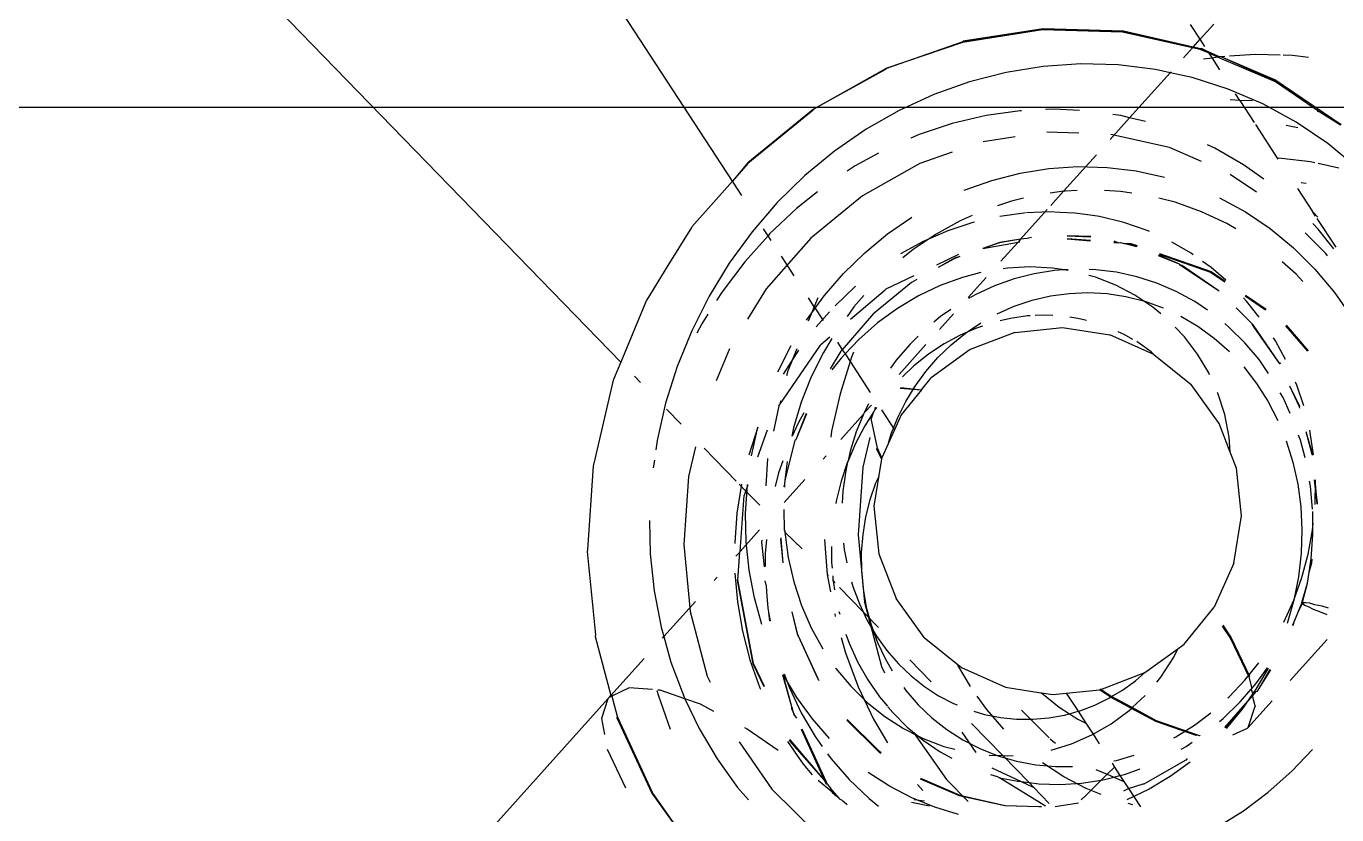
# Model space of a CAD drawing. Header units: millimetres. Extents: x -12551121 to 353735, y 112272 to 285506.
# Drawn here: x 97590.1 to 97657.5, y 178463.7 to 178504.2 of the extents above; entities that cross this region are included whole.
import ezdxf

# ---------------------------------------------------------------- set-up
doc = ezdxf.new("R2010")
doc.units = ezdxf.units.MM
doc.header["$MEASUREMENT"] = 0
doc.layers.add('+AT9-HATCH', color=8, linetype='Continuous')
doc.layers.add('+AT9_Hardscape', color=1, linetype='Continuous')

# ---------------------------------------------------------------- blocks, each defined once
blk = doc.blocks.new('hammock')
at = {"layer": '+AT9_Hardscape', "color": 1}
for p, q in [((931.764, 1497.723), (966.204, 1462.238)), ((971.94, 1471.553), (960.654, 1488.869)), ((987.886, 1479.333), (983.78, 1478.689)), ((987.906, 1479.365), (983.795, 1478.719)), ((987.927, 1479.389), (983.813, 1478.743)), ((992, 1479.211), (987.886, 1479.333)), ((992.025, 1479.242), (987.906, 1479.365)), ((992.05, 1479.267), (987.927, 1479.389)), ((995.601, 1478.414), (992, 1479.211)), ((995.601, 1478.414), (992.025, 1479.242)), ((995.628, 1478.444), (992.05, 1479.267)), ((995.989, 1478.846), (995.495, 1479.605)), ((996.688, 1479.625), (995.989, 1478.846)), ((983.795, 1478.719), (979.818, 1477.326)), ((983.78, 1478.689), (979.833, 1477.349)), ((983.813, 1478.743), (983.78, 1478.689)), ((995.132, 1477.892), (995.601, 1478.414)), ((995.628, 1478.444), (995.601, 1478.414)), ((995.996, 1478.326), (995.601, 1478.414)), ((995.628, 1478.444), (995.989, 1478.846)), ((996.027, 1478.356), (995.628, 1478.444)), ((996.234, 1478.47), (995.989, 1478.846)), ((996.027, 1478.356), (995.996, 1478.326)), ((996.057, 1478.38), (996.027, 1478.356)), ((996.411, 1478.199), (996.027, 1478.356)), ((996.411, 1478.199), (996.057, 1478.38)), ((996.457, 1478.127), (995.996, 1478.326)), ((996.622, 1477.874), (996.169, 1477.817)), ((996.457, 1478.127), (996.411, 1478.199)), ((996.993, 1477.94), (996.411, 1478.199)), ((996.622, 1477.874), (996.457, 1478.127)), ((996.891, 1477.933), (996.457, 1478.127)), ((996.891, 1477.933), (996.622, 1477.874)), ((997.011, 1477.278), (996.622, 1477.874)), ((996.993, 1477.94), (996.891, 1477.933)), ((999.753, 1476.706), (996.891, 1477.933)), ((997.065, 1477.945), (996.993, 1477.94)), ((997.263, 1477.958), (997.065, 1477.945)), ((999.789, 1476.734), (997.065, 1477.945)), ((999.824, 1476.755), (997.065, 1477.945)), ((998.818, 1478.062), (997.499, 1477.974)), ((1000.107, 1478.027), (998.818, 1478.062)), ((1000.747, 1478.01), (1000.264, 1478.023)), ((1001.557, 1477.911), (1000.747, 1478.01)), ((979.818, 1477.326), (976.094, 1475.227)), ((979.806, 1477.297), (976.107, 1475.249)), ((979.833, 1477.349), (979.806, 1477.297)), ((986.012, 1477.141), (984.131, 1476.659)), ((987.924, 1477.448), (986.012, 1477.141)), ((989.851, 1477.577), (987.924, 1477.448)), ((991.78, 1477.525), (989.851, 1477.577)), ((993.695, 1477.292), (991.78, 1477.525)), ((992.366, 1474.809), (994.446, 1477.128)), ((994.446, 1477.128), (993.695, 1477.292)), ((994.494, 1477.18), (994.446, 1477.128)), ((995.582, 1476.879), (994.446, 1477.128)), ((984.131, 1476.659), (982.295, 1476.007)), ((997.425, 1476.287), (995.582, 1476.879)), ((999.859, 1476.654), (999.753, 1476.706)), ((999.859, 1476.654), (999.789, 1476.734)), ((1003.239, 1474.442), (999.824, 1476.755)), ((1002.148, 1475.096), (999.859, 1476.654)), ((982.295, 1476.007), (980.517, 1475.19)), ((999.21, 1475.52), (997.425, 1476.287)), ((998.037, 1475.704), (997.53, 1475.728)), ((998.037, 1475.704), (997.816, 1476.043)), ((998.675, 1475.673), (998.037, 1475.704)), ((998.037, 1475.704), (998.773, 1474.574)), ((976.086, 1475.199), (972.732, 1472.459)), ((976.094, 1475.227), (972.738, 1472.485)), ((976.086, 1475.199), (972.738, 1472.485)), ((976.107, 1475.249), (976.086, 1475.199)), ((980.517, 1475.19), (978.811, 1474.217)), ((986.733, 1475.168), (984.985, 1474.924)), ((986.798, 1475.171), (986.733, 1475.168)), ((988.481, 1475.248), (988.047, 1475.228)), ((989.787, 1475.184), (988.481, 1475.248)), ((991.92, 1474.918), (991.503, 1474.978)), ((1000.923, 1474.583), (999.21, 1475.52)), ((1002.148, 1475.096), (1002.019, 1475.127)), ((1003.199, 1474.424), (1002.148, 1475.096)), ((983.249, 1474.517), (981.54, 1473.947)), ((984.985, 1474.924), (983.249, 1474.517)), ((991.362, 1473.691), (992.366, 1474.809)), ((992.366, 1474.809), (991.92, 1474.918)), ((993.18, 1474.611), (992.366, 1474.809)), ((1000.01, 1472.677), (998.845, 1474.465)), ((1001.009, 1474.285), (1000.411, 1474.417)), ((1001.009, 1474.285), (1000.411, 1474.417)), ((1001.009, 1474.285), (1000.411, 1474.417)), ((1002.55, 1473.482), (1000.923, 1474.583)), ((978.811, 1474.217), (977.19, 1473.096)), ((981.54, 1473.947), (981.111, 1473.76)), ((986.473, 1473.835), (984.828, 1473.577)), ((986.473, 1473.835), (984.828, 1473.577)), ((986.473, 1473.835), (984.828, 1473.577)), ((989.756, 1474.02), (988.111, 1474.069)), ((989.756, 1474.02), (988.111, 1474.069)), ((989.756, 1474.02), (988.111, 1474.069)), ((994.42, 1473.273), (991.39, 1473.944)), ((994.42, 1473.273), (991.39, 1473.944)), ((994.42, 1473.273), (991.39, 1473.944)), ((977.19, 1473.096), (975.666, 1471.836)), ((979.452, 1472.991), (978.254, 1472.337)), ((983.237, 1473.039), (981.579, 1472.458)), ((983.237, 1473.039), (981.579, 1472.458)), ((983.237, 1473.039), (981.579, 1472.458)), ((996.06, 1472.566), (994.42, 1473.273)), ((996.06, 1472.566), (994.42, 1473.273)), ((996.06, 1472.566), (994.42, 1473.273)), ((996.744, 1473.246), (996.372, 1473.417)), ((998.214, 1472.397), (996.744, 1473.246)), ((1004.079, 1472.225), (1002.55, 1473.482)), ((972.738, 1472.485), (971.94, 1471.553)), ((972.732, 1472.459), (971.94, 1471.553)), ((978.254, 1472.337), (977.849, 1472.068)), ((981.579, 1472.458), (978.63, 1470.795)), ((981.579, 1472.458), (978.63, 1470.795)), ((981.579, 1472.458), (978.63, 1470.795)), ((988.215, 1472.196), (989.709, 1472.296)), ((990.66, 1472.909), (988.972, 1471.028)), ((989.709, 1472.296), (991.206, 1472.256)), ((999.268, 1471.647), (998.214, 1472.397)), ((999.965, 1472.746), (1000.173, 1472.74)), ((1000.173, 1472.74), (1001.66, 1472.559)), ((1001.66, 1472.559), (1001.892, 1472.509)), ((1002.058, 1472.472), (1003.127, 1472.238)), ((975.666, 1471.836), (974.249, 1470.448)), ((985.279, 1471.585), (986.734, 1471.958)), ((986.734, 1471.958), (988.215, 1472.196)), ((991.206, 1472.256), (992.693, 1472.075)), ((992.693, 1472.075), (994.16, 1471.753)), ((998.891, 1470.979), (997.538, 1471.896)), ((998.891, 1470.979), (997.538, 1471.896)), ((998.891, 1470.979), (997.538, 1471.896)), ((971.94, 1471.553), (969.863, 1469.206)), ((972.422, 1470.813), (971.94, 1471.553)), ((976.316, 1470.998), (975.234, 1470.136)), ((983.859, 1471.081), (985.279, 1471.585)), ((988.972, 1471.028), (988.285, 1470.933)), ((988.32, 1470.301), (988.972, 1471.028)), ((989.069, 1471.041), (988.972, 1471.028)), ((989.676, 1471.067), (989.069, 1471.041)), ((991.903, 1471.025), (991.077, 1471.069)), ((992.475, 1470.938), (991.903, 1471.025)), ((1000.989, 1471.175), (1001.761, 1469.99)), ((1001.442, 1471.423), (1001.183, 1471.462)), ((974.249, 1470.448), (972.95, 1468.943)), ((978.63, 1470.795), (975.972, 1468.623)), ((978.63, 1470.795), (975.972, 1468.623)), ((978.63, 1470.795), (975.972, 1468.623)), ((986.289, 1470.525), (985.573, 1470.285)), ((986.914, 1470.672), (986.289, 1470.525)), ((994.699, 1470.463), (993.86, 1470.674)), ((996.055, 1469.979), (994.699, 1470.463)), ((996.984, 1470.695), (998.319, 1469.965)), ((975.234, 1470.136), (973.854, 1468.831)), ((979.921, 1468.835), (981.171, 1469.7)), ((984.273, 1469.779), (983.65, 1469.504)), ((986.926, 1469.911), (985.696, 1469.739)), ((988.13, 1470.089), (986.76, 1468.563)), ((987.019, 1469.915), (986.926, 1469.911)), ((988.24, 1469.971), (987.061, 1469.917)), ((988.774, 1469.943), (988.24, 1469.971)), ((989.541, 1469.908), (988.774, 1469.943)), ((990.338, 1469.795), (989.541, 1469.908)), ((990.82, 1469.723), (990.338, 1469.795)), ((992.066, 1469.42), (990.82, 1469.723)), ((997.366, 1469.363), (996.055, 1469.979)), ((998.319, 1469.965), (999.588, 1469.106)), ((1001.761, 1469.99), (1002.046, 1469.696)), ((1001.92, 1469.746), (1001.761, 1469.99)), ((1001.994, 1469.632), (1002.959, 1468.152)), ((969.847, 1469.161), (968.628, 1467.202)), ((969.863, 1469.206), (969.847, 1469.161)), ((972.95, 1468.943), (971.778, 1467.335)), ((973.773, 1468.74), (973.54, 1469.098)), ((983.013, 1468.991), (981.752, 1468.441)), ((983.65, 1469.504), (982.41, 1468.819)), ((984.303, 1469.42), (983.013, 1468.991)), ((984.381, 1469.439), (984.303, 1469.42)), ((993.271, 1469.003), (992.066, 1469.42)), ((993.382, 1468.952), (993.271, 1469.003)), ((997.825, 1469.09), (997.366, 1469.363)), ((999.588, 1469.106), (1000.782, 1468.125)), ((1002.059, 1469.078), (1001.781, 1469.367)), ((1002.872, 1468.06), (1002.059, 1469.078)), ((973.773, 1468.74), (972.576, 1467.401)), ((975.972, 1468.623), (973.685, 1466.01)), ((975.972, 1468.623), (973.685, 1466.01)), ((975.972, 1468.623), (973.685, 1466.01)), ((973.854, 1468.831), (973.773, 1468.74)), ((973.93, 1468.5), (973.773, 1468.74)), ((978.748, 1467.865), (979.921, 1468.835)), ((981.752, 1468.441), (980.583, 1467.803)), ((982.41, 1468.819), (981.235, 1468.025)), ((984.813, 1468.078), (986.63, 1468.418)), ((985.685, 1468.394), (984.813, 1468.078)), ((985.666, 1468.374), (984.813, 1468.078)), ((986.76, 1468.563), (985.666, 1468.374)), ((986.76, 1468.563), (985.685, 1468.394)), ((985.741, 1467.427), (986.63, 1468.418)), ((986.76, 1468.563), (986.63, 1468.418)), ((986.63, 1468.418), (986.723, 1468.435)), ((987.093, 1468.598), (986.76, 1468.563)), ((987.32, 1468.651), (987.093, 1468.598)), ((990.367, 1468.703), (989.149, 1468.739)), ((990.365, 1468.676), (989.149, 1468.712)), ((989.153, 1468.602), (990.357, 1468.509)), ((989.154, 1468.574), (990.356, 1468.482)), ((991.552, 1468.389), (991.773, 1468.372)), ((991.556, 1468.417), (991.773, 1468.372)), ((991.773, 1468.372), (991.562, 1468.462)), ((991.773, 1468.372), (991.887, 1468.391)), ((991.887, 1468.391), (992.082, 1468.349)), ((992.082, 1468.349), (992.425, 1468.35)), ((992.082, 1468.349), (992.402, 1468.324)), ((992.742, 1468.204), (992.082, 1468.349)), ((992.736, 1468.176), (992.082, 1468.349)), ((992.402, 1468.324), (992.742, 1468.204)), ((992.425, 1468.35), (992.749, 1468.236)), ((995.521, 1467.841), (994.537, 1468.41)), ((1002.448, 1467.836), (1001.392, 1468.883)), ((1002.448, 1467.836), (1001.392, 1468.883)), ((1002.448, 1467.836), (1001.392, 1468.883)), ((975.118, 1466.676), (974.46, 1467.686)), ((977.658, 1466.798), (978.748, 1467.865)), ((981.235, 1468.025), (980.713, 1467.601)), ((982.449, 1467.253), (983.588, 1467.799)), ((983.364, 1467.581), (982.524, 1467.108)), ((983.639, 1467.677), (983.347, 1467.561)), ((983.639, 1467.677), (983.364, 1467.581)), ((994.928, 1467.284), (993.855, 1467.707)), ((994.928, 1467.284), (993.864, 1467.736)), ((993.884, 1467.802), (996.53, 1466.87)), ((993.893, 1467.833), (996.553, 1466.896)), ((995.631, 1467.763), (995.521, 1467.841)), ((1000.782, 1468.125), (1001.89, 1467.027)), ((1002.537, 1467.708), (1002.448, 1467.836)), ((1002.537, 1467.708), (1002.448, 1467.836)), ((1002.537, 1467.708), (1002.448, 1467.836)), ((968.628, 1467.202), (967.545, 1465.446)), ((971.778, 1467.335), (970.742, 1465.635)), ((972.576, 1467.401), (971.411, 1465.858)), ((983.347, 1467.561), (982.524, 1467.108)), ((986.09, 1467.077), (985.857, 1467.041)), ((987.251, 1467.137), (986.09, 1467.077)), ((988.399, 1467.077), (987.251, 1467.137)), ((988.506, 1466.949), (987.456, 1466.781)), ((988.997, 1466.982), (988.399, 1467.077)), ((988.997, 1466.982), (988.506, 1466.949)), ((989.208, 1466.996), (988.997, 1466.982)), ((989.21, 1466.949), (988.997, 1466.982)), ((990.632, 1466.992), (990.283, 1467.001)), ((991.692, 1466.863), (990.632, 1466.992)), ((994.928, 1467.284), (994.954, 1467.266)), ((994.973, 1467.21), (994.954, 1467.266)), ((994.999, 1467.214), (994.954, 1467.266)), ((994.973, 1467.21), (995.033, 1467.232)), ((996.923, 1465.933), (994.973, 1467.21)), ((996.923, 1465.933), (994.999, 1467.214)), ((996.923, 1465.933), (995.033, 1467.232)), ((996.549, 1467.109), (996.12, 1467.415)), ((997.311, 1466.451), (996.549, 1467.109)), ((996.553, 1466.896), (997.279, 1466.398)), ((1000.929, 1466.758), (1000.201, 1467.403)), ((1001.89, 1467.027), (1002.902, 1465.821)), ((976.66, 1465.642), (977.658, 1466.798)), ((981.153, 1466.332), (979.235, 1464.758)), ((979.814, 1465.991), (981.291, 1466.699)), ((981.192, 1466.357), (981.153, 1466.332)), ((981.426, 1466.488), (981.192, 1466.357)), ((983.766, 1466.599), (982.625, 1466.182)), ((984.712, 1466.843), (983.766, 1466.599)), ((984.988, 1466.588), (984.062, 1465.557)), ((986.426, 1466.517), (985.423, 1466.16)), ((987.456, 1466.781), (986.426, 1466.517)), ((990.609, 1466.606), (990.268, 1466.698)), ((991.651, 1466.2), (990.609, 1466.606)), ((992.739, 1466.633), (991.692, 1466.863)), ((993.764, 1466.304), (992.739, 1466.633)), ((994.76, 1465.876), (993.764, 1466.304)), ((996.53, 1466.87), (997.261, 1466.369)), ((1001.278, 1466.384), (1000.929, 1466.758)), ((970.742, 1465.635), (969.848, 1463.858)), ((971.411, 1465.858), (971.124, 1465.406)), ((973.685, 1466.01), (972.719, 1464.45)), ((973.685, 1466.01), (972.719, 1464.45)), ((973.685, 1466.01), (972.719, 1464.45)), ((975.76, 1464.407), (976.66, 1465.642)), ((976.151, 1465.092), (975.853, 1465.548)), ((976.342, 1465.552), (976.151, 1465.092)), ((978.24, 1466.105), (977.221, 1465.142)), ((978.007, 1464.443), (979.79, 1465.965)), ((978.706, 1465.675), (978.186, 1465.076)), ((978.277, 1466.134), (978.24, 1466.105)), ((979.79, 1465.965), (979.814, 1465.991)), ((981.512, 1465.65), (980.437, 1465.006)), ((982.625, 1466.182), (981.512, 1465.65)), ((984.454, 1465.716), (984.088, 1465.507)), ((985.423, 1466.16), (984.454, 1465.716)), ((987.347, 1465.424), (988.289, 1465.645)), ((988.289, 1465.645), (989.25, 1465.778)), ((989.25, 1465.778), (990.224, 1465.818)), ((990.224, 1465.818), (991.203, 1465.766)), ((991.203, 1465.766), (992.178, 1465.619)), ((992.639, 1465.685), (991.651, 1466.2)), ((992.178, 1465.619), (993.141, 1465.377)), ((993.562, 1465.067), (992.639, 1465.685)), ((995.718, 1465.352), (994.76, 1465.876)), ((996.969, 1465.886), (996.923, 1465.933)), ((998.378, 1465.376), (998.216, 1465.544)), ((998.299, 1465.658), (999.357, 1464.934)), ((998.319, 1465.686), (999.38, 1464.96)), ((1002.902, 1465.821), (1003.811, 1464.515)), ((967.524, 1465.427), (966.204, 1462.238)), ((967.545, 1465.446), (967.524, 1465.427)), ((976.151, 1465.092), (975.842, 1464.347)), ((976.151, 1465.092), (976.612, 1464.384)), ((978.186, 1465.076), (977.835, 1464.595)), ((980.437, 1465.006), (979.41, 1464.255)), ((983.169, 1464.939), (982.649, 1464.58)), ((985.554, 1464.731), (986.433, 1465.118)), ((986.433, 1465.118), (987.347, 1465.424)), ((993.141, 1465.377), (994.084, 1465.04)), ((993.961, 1464.731), (993.562, 1465.067)), ((996.376, 1464.907), (995.718, 1465.352)), ((998.65, 1464.221), (997.839, 1465.025)), ((999.032, 1464.557), (998.378, 1465.376)), ((970.368, 1464.213), (970.115, 1463.73)), ((970.678, 1464.702), (970.368, 1464.213)), ((976.931, 1464.821), (976.243, 1464.052)), ((979.195, 1464.733), (977.592, 1462.88)), ((979.41, 1464.255), (978.441, 1463.401)), ((979.235, 1464.758), (979.195, 1464.733)), ((982.649, 1464.58), (982.301, 1464.292)), ((983.308, 1464.716), (982.589, 1463.915)), ((983.924, 1463.733), (984.716, 1464.267)), ((986.241, 1464.49), (985.701, 1464.363)), ((987.121, 1464.613), (986.241, 1464.49)), ((987.255, 1464.619), (987.121, 1464.613)), ((987.997, 1464.653), (987.512, 1464.631)), ((988.41, 1464.633), (987.997, 1464.653)), ((989.71, 1464.488), (989.293, 1464.549)), ((990.153, 1464.381), (989.71, 1464.488)), ((995, 1464.609), (995.88, 1464.087)), ((997.488, 1464.029), (997.256, 1464.22)), ((998.719, 1464.153), (998.65, 1464.221)), ((998.688, 1464.154), (998.65, 1464.221)), ((969.848, 1463.858), (969.102, 1462.017)), ((976.49, 1463.143), (976.947, 1463.534)), ((981.492, 1463.572), (981.063, 1463.151)), ((983.648, 1463.625), (982.822, 1463.174)), ((983.186, 1463.133), (983.924, 1463.733)), ((984.497, 1463.995), (983.648, 1463.625)), ((986.465, 1463.771), (984.162, 1462.889)), ((984.802, 1464.097), (984.497, 1463.995)), ((986.465, 1463.771), (988.918, 1464.028)), ((988.918, 1464.028), (991.354, 1463.641)), ((993.607, 1462.636), (991.354, 1463.641)), ((992.088, 1463.665), (991.781, 1463.806)), ((992.537, 1463.406), (992.088, 1463.665)), ((995.18, 1463.544), (994.714, 1464.034)), ((995.857, 1462.651), (995.18, 1463.544)), ((995.88, 1464.087), (996.716, 1463.476)), ((998.287, 1463.238), (997.488, 1464.029)), ((1000.058, 1462.202), (998.688, 1464.154)), ((1000.058, 1462.202), (998.719, 1464.153)), ((1000.383, 1464.114), (1001.512, 1462.797)), ((1000.408, 1464.138), (1001.539, 1462.818)), ((971.797, 1462.927), (971.115, 1461.282)), ((971.797, 1462.927), (971.115, 1461.282)), ((971.797, 1462.927), (971.115, 1461.282)), ((974.281, 1461.742), (974.965, 1463.103)), ((974.378, 1460.059), (976.467, 1463.117)), ((975.334, 1462.854), (974.549, 1461.614)), ((975.254, 1462.93), (974.804, 1461.831)), ((976.467, 1463.117), (976.49, 1463.143)), ((977.059, 1463.451), (976.622, 1462.731)), ((977.343, 1463.263), (977.592, 1462.88)), ((977.592, 1462.88), (977.552, 1462.833)), ((977.592, 1462.88), (977.736, 1462.659)), ((978.441, 1463.401), (977.736, 1462.659)), ((981.063, 1463.151), (980.365, 1462.343)), ((981.892, 1463.139), (980.519, 1461.609)), ((982.822, 1463.174), (982.027, 1462.646)), ((984.162, 1462.889), (982.166, 1461.44)), ((982.506, 1462.475), (983.186, 1463.133)), ((992.806, 1463.25), (992.731, 1463.294)), ((993.478, 1462.772), (992.806, 1463.25)), ((996.716, 1463.476), (997.501, 1462.78)), ((999.017, 1462.368), (998.287, 1463.238)), ((999.861, 1463.336), (999.754, 1463.498)), ((1000.378, 1462.377), (999.861, 1463.336)), ((966.204, 1462.238), (965.837, 1461.346)), ((976.622, 1462.731), (975.997, 1461.476)), ((977.51, 1462.806), (976.973, 1461.9)), ((977.539, 1462.452), (977.059, 1461.849)), ((977.994, 1462.264), (977.476, 1460.613)), ((977.552, 1462.833), (977.51, 1462.806)), ((977.736, 1462.659), (977.539, 1462.452)), ((977.736, 1462.659), (977.994, 1462.264)), ((978.069, 1462.502), (977.994, 1462.264)), ((977.994, 1462.264), (979.027, 1460.679)), ((978.169, 1462.748), (978.069, 1462.502)), ((980.365, 1462.343), (980.07, 1461.938)), ((982.027, 1462.646), (981.27, 1462.043)), ((981.888, 1461.764), (982.506, 1462.475)), ((993.607, 1462.636), (993.478, 1462.772)), ((993.607, 1462.636), (995.523, 1461.083)), ((996.434, 1461.681), (995.857, 1462.651)), ((999.51, 1461.661), (999.017, 1462.368)), ((1000.058, 1462.202), (1000.066, 1462.235)), ((1000.088, 1462.137), (1000.058, 1462.202)), ((1000.113, 1462.158), (1000.058, 1462.202)), ((1000.066, 1462.235), (1000.113, 1462.158)), ((966.911, 1461.51), (967.225, 1461.186)), ((969.102, 1462.017), (968.509, 1460.128)), ((974.787, 1461.789), (974.726, 1461.53)), ((974.804, 1461.831), (974.787, 1461.789)), ((981.27, 1462.043), (980.683, 1461.488)), ((981.336, 1461.009), (981.888, 1461.764)), ((996.475, 1461.589), (996.434, 1461.681)), ((998.228, 1462.002), (998.889, 1461.149)), ((965.82, 1461.304), (964.814, 1457.027)), ((965.837, 1461.346), (965.82, 1461.304)), ((975.997, 1461.476), (975.484, 1460.18)), ((980.575, 1460.901), (981.662, 1460.818)), ((980.599, 1460.941), (981.662, 1460.818)), ((980.854, 1460.215), (981.336, 1461.009)), ((981.662, 1460.818), (982.166, 1461.44)), ((996.972, 1459.087), (995.523, 1461.083)), ((998.889, 1461.149), (999.479, 1460.226)), ((1001.103, 1459.937), (1000.61, 1461.005)), ((1001.113, 1459.966), (1000.61, 1461.005)), ((1000.96, 1461.061), (1000.899, 1461.203)), ((1001.314, 1459.988), (1000.96, 1461.061)), ((974.418, 1460.228), (974.378, 1460.059)), ((974.43, 1460.257), (974.418, 1460.228)), ((975.484, 1460.18), (975.083, 1458.856)), ((977.476, 1460.613), (977.04, 1458.69)), ((980.445, 1459.392), (980.854, 1460.215)), ((981.662, 1460.818), (980.613, 1459.524)), ((996.903, 1460.642), (996.883, 1460.685)), ((997.255, 1459.541), (996.903, 1460.642)), ((999.479, 1460.226), (999.992, 1459.239)), ((1000.251, 1460.413), (1000.11, 1460.66)), ((1000.626, 1459.598), (1000.251, 1460.413)), ((968.509, 1460.128), (968.072, 1458.205)), ((968.548, 1459.823), (969.307, 1459.041)), ((974.331, 1459.991), (974.053, 1458.682)), ((974.331, 1459.991), (974.378, 1460.059)), ((975.729, 1459.596), (975.202, 1458.249)), ((975.756, 1459.586), (975.202, 1458.249)), ((975.611, 1459.639), (975.317, 1459.102)), ((977.513, 1458.259), (978.681, 1459.56)), ((978.681, 1459.56), (978.313, 1458.652)), ((978.709, 1459.629), (978.681, 1459.56)), ((978.943, 1460.096), (978.709, 1459.629)), ((978.709, 1459.629), (979.097, 1460.024)), ((979.21, 1459.701), (978.744, 1458.966)), ((979.106, 1459.384), (979.21, 1459.701)), ((979.288, 1459.825), (979.21, 1459.701)), ((979.288, 1459.825), (979.299, 1459.929)), ((979.349, 1459.906), (979.288, 1459.825)), ((979.611, 1459.783), (980.274, 1458.765)), ((980.613, 1459.524), (980.274, 1458.765)), ((997.481, 1458.388), (997.255, 1459.541)), ((1001.103, 1459.937), (1001.113, 1459.966)), ((1001.119, 1459.877), (1001.103, 1459.937)), ((973.257, 1458.89), (972.779, 1457.454)), ((972.923, 1457.422), (973.257, 1458.89)), ((975.083, 1458.856), (974.994, 1458.437)), ((975.317, 1459.102), (975.02, 1458.43)), ((978.744, 1458.966), (978.267, 1458.057)), ((979.071, 1459.345), (979.106, 1459.384)), ((979.4, 1457.806), (979.071, 1459.345)), ((980.11, 1458.546), (980.445, 1459.392)), ((997.54, 1457.603), (996.972, 1459.087)), ((968.072, 1458.205), (968.003, 1457.721)), ((973.255, 1457.368), (973.746, 1458.762)), ((975.156, 1458.214), (974.63, 1456.165)), ((975.202, 1458.249), (975.156, 1458.214)), ((977.04, 1458.69), (976.996, 1458.386)), ((978.313, 1458.652), (977.999, 1457.653)), ((979.013, 1458.371), (978.652, 1456.844)), ((979.013, 1458.371), (978.652, 1456.844)), ((980.274, 1458.765), (979.631, 1457.322)), ((979.968, 1458.078), (980.11, 1458.546)), ((997.54, 1457.603), (997.481, 1458.388)), ((1000.421, 1458.194), (1000.763, 1457.101)), ((1001.146, 1458.22), (1001.053, 1458.481)), ((1001.385, 1457.319), (1001.146, 1458.22)), ((1001.755, 1457.495), (1001.444, 1458.659)), ((1001.765, 1457.521), (1001.444, 1458.659)), ((1001.65, 1458.625), (1001.623, 1458.741)), ((1001.823, 1457.472), (1001.65, 1458.625)), ((970.045, 1457.887), (969.684, 1456.359)), ((970.045, 1457.887), (969.684, 1456.359)), ((970.045, 1457.887), (969.684, 1456.359)), ((970.498, 1457.813), (972.138, 1456.124)), ((978.267, 1458.057), (977.888, 1457.165)), ((977.999, 1457.653), (977.888, 1457.165)), ((979.364, 1457.766), (979.4, 1457.806)), ((979.607, 1457.26), (979.364, 1457.766)), ((979.631, 1457.322), (979.4, 1457.806)), ((997.854, 1456.784), (997.54, 1457.603)), ((1001.759, 1457.449), (1001.755, 1457.495)), ((1001.784, 1457.458), (1001.755, 1457.495)), ((1001.759, 1457.449), (1001.765, 1457.521)), ((964.789, 1456.903), (964.489, 1452.577)), ((964.795, 1456.933), (964.789, 1456.903)), ((964.799, 1456.984), (964.795, 1456.933)), ((964.814, 1457.027), (964.799, 1456.984)), ((967.929, 1457.203), (967.873, 1456.811)), ((973.753, 1457.288), (973.654, 1455.88)), ((974.527, 1457.163), (974.312, 1456.539)), ((974.75, 1457.127), (974.63, 1456.165)), ((976.612, 1457.255), (976.763, 1457.423)), ((977.862, 1457.104), (977.533, 1456.114)), ((977.862, 1457.104), (977.769, 1456.64)), ((977.888, 1457.165), (977.862, 1457.104)), ((978.652, 1456.844), (978.406, 1453.35)), ((978.652, 1456.844), (978.406, 1453.35)), ((979.607, 1457.26), (979.221, 1454.835)), ((979.631, 1457.322), (979.607, 1457.26)), ((998.111, 1454.331), (997.854, 1456.784)), ((1000.763, 1457.101), (1001.013, 1455.967)), ((969.684, 1456.359), (969.438, 1452.865)), ((969.684, 1456.359), (969.438, 1452.865)), ((969.684, 1456.359), (969.438, 1452.865)), ((974.312, 1456.539), (974.138, 1455.848)), ((974.606, 1455.02), (975.663, 1456.197)), ((974.63, 1456.165), (974.628, 1455.979)), ((977.533, 1456.114), (977.284, 1455.094)), ((977.769, 1456.64), (977.623, 1455.62)), ((979.464, 1456.362), (979.307, 1456.008)), ((1001.667, 1455.852), (1001.62, 1456.119)), ((1002.005, 1454.972), (1001.878, 1456.183)), ((1002.027, 1454.997), (1001.878, 1456.183)), ((1001.899, 1454.912), (1001.921, 1456.109)), ((1002.005, 1454.972), (1001.908, 1456.191)), ((1001.921, 1456.109), (1001.915, 1456.192)), ((972.415, 1455.961), (972.177, 1454.473)), ((972.288, 1455.969), (972.636, 1455.611)), ((972.564, 1455.405), (972.636, 1455.611)), ((972.622, 1454.46), (972.712, 1455.941)), ((972.636, 1455.611), (972.752, 1455.939)), ((972.636, 1455.611), (973.348, 1454.877)), ((974.628, 1455.979), (974.59, 1455.818)), ((974.628, 1455.979), (974.627, 1455.816)), ((977.623, 1455.62), (977.585, 1454.988)), ((979.307, 1456.008), (979.015, 1455.159)), ((1001.013, 1455.967), (1001.169, 1454.8)), ((1001.774, 1454.68), (1001.667, 1455.852)), ((972.339, 1452.494), (972.54, 1455.379)), ((972.54, 1455.379), (972.564, 1455.405)), ((977.284, 1455.094), (977.264, 1454.97)), ((979.015, 1455.159), (978.792, 1454.277)), ((979.221, 1454.835), (979.478, 1452.382)), ((1001.169, 1454.8), (1001.227, 1453.61)), ((1001.994, 1454.949), (1002.027, 1454.997)), ((1001.994, 1454.949), (1002.005, 1454.972)), ((1002.023, 1454.931), (1002.005, 1454.972)), ((1002.023, 1454.931), (1002.027, 1454.997)), ((967.682, 1454.097), (967.719, 1452.385)), ((972.177, 1454.473), (972.059, 1452.951)), ((972.654, 1452.989), (972.622, 1454.46)), ((974.585, 1454.665), (974.596, 1453.592)), ((978.792, 1454.277), (978.643, 1453.369)), ((997.724, 1451.895), (998.111, 1454.331)), ((1001.79, 1453.379), (1001.78, 1454.563)), ((973.343, 1453.612), (972.339, 1452.494)), ((974.596, 1453.592), (974.638, 1453.549)), ((974.638, 1453.549), (974.64, 1453.495)), ((974.64, 1453.495), (974.816, 1452.196)), ((974.64, 1453.495), (975.531, 1452.628)), ((1001.227, 1453.61), (1001.186, 1452.405)), ((1001.545, 1452.36), (1001.772, 1453.594)), ((1001.772, 1453.594), (1001.809, 1453.961)), ((969.438, 1452.865), (969.763, 1449.408)), ((969.438, 1452.865), (969.763, 1449.408)), ((969.438, 1452.865), (969.763, 1449.408)), ((972.059, 1452.951), (972.059, 1452.905)), ((972.806, 1451.54), (972.654, 1452.989)), ((973.456, 1453.061), (973.446, 1452.98)), ((973.446, 1452.98), (973.583, 1451.708)), ((973.458, 1453.087), (973.456, 1453.061)), ((973.688, 1453.115), (973.631, 1452.402)), ((974.425, 1453.155), (974.409, 1453.131)), ((974.409, 1453.131), (974.541, 1451.916)), ((974.429, 1453.206), (974.425, 1453.155)), ((974.425, 1453.155), (974.541, 1451.916)), ((976.681, 1453.108), (976.686, 1452.87)), ((976.686, 1452.87), (976.808, 1451.313)), ((977.036, 1452.762), (977.04, 1451.934)), ((977.654, 1452.92), (977.688, 1452.6)), ((978.406, 1453.35), (978.73, 1449.893)), ((978.406, 1453.35), (978.73, 1449.893)), ((978.643, 1453.369), (978.569, 1452.444)), ((1001.698, 1452.126), (1001.79, 1453.379)), ((964.489, 1452.577), (964.479, 1452.495)), ((964.479, 1452.495), (964.898, 1448.216)), ((967.719, 1452.385), (967.919, 1450.478)), ((972.127, 1452.257), (972.316, 1452.468)), ((972.227, 1451.042), (972.316, 1452.468)), ((972.316, 1452.468), (972.339, 1452.494)), ((973.631, 1452.402), (973.635, 1451.72)), ((974.816, 1452.196), (975.103, 1450.937)), ((977.688, 1452.6), (977.819, 1451.914)), ((978.569, 1452.444), (978.574, 1451.509)), ((979.478, 1452.382), (980.36, 1450.079)), ((1001.186, 1452.405), (1001.044, 1451.195)), ((1001.22, 1451.156), (1001.545, 1452.36)), ((1001.59, 1451.436), (1001.698, 1452.126)), ((1001.726, 1451.912), (1001.749, 1452.105)), ((973.076, 1450.123), (972.806, 1451.54)), ((977.04, 1451.934), (977.065, 1451.642)), ((978.574, 1451.509), (978.659, 1450.571)), ((978.577, 1451.528), (978.73, 1449.893)), ((997.724, 1451.895), (996.719, 1449.642)), ((1001.503, 1450.876), (1001.59, 1451.436)), ((1001.59, 1451.436), (1001.726, 1451.912)), ((970.999, 1451), (971.162, 1451.183)), ((972.07, 1451.38), (972.199, 1449.902)), ((972.204, 1451.016), (972.227, 1451.042)), ((973.009, 1446.714), (972.204, 1451.016)), ((973.032, 1446.74), (972.227, 1451.042)), ((973.677, 1450.762), (973.632, 1450.997)), ((973.677, 1450.762), (973.69, 1450.43)), ((975.103, 1450.937), (975.496, 1449.726)), ((976.808, 1451.313), (976.871, 1451.247)), ((976.808, 1451.313), (976.886, 1450.963)), ((976.886, 1450.963), (976.988, 1450.428)), ((977.099, 1451.254), (977.102, 1451.01)), ((977.102, 1451.01), (977.132, 1450.874)), ((977.102, 1451.01), (977.217, 1450.891)), ((977.132, 1450.874), (977.192, 1450.525)), ((978.067, 1450.936), (978.134, 1450.697)), ((1001.044, 1451.195), (1000.801, 1449.99)), ((1000.801, 1449.99), (1001.22, 1451.156)), ((1001.227, 1449.877), (1001.503, 1450.876)), ((1001.249, 1449.895), (1001.503, 1450.876)), ((967.919, 1450.478), (968.275, 1448.612)), ((973.461, 1448.75), (973.076, 1450.123)), ((973.69, 1450.43), (973.767, 1449.58)), ((977.453, 1450.647), (978.66, 1449.404)), ((978.134, 1450.697), (978.471, 1449.8)), ((978.659, 1450.571), (978.826, 1449.639)), ((981.809, 1448.083), (980.36, 1450.079)), ((970.037, 1449.929), (968.413, 1448.119)), ((969.763, 1449.408), (970.648, 1446.092)), ((969.763, 1449.408), (970.648, 1446.092)), ((969.763, 1449.408), (970.648, 1446.092)), ((972.199, 1449.902), (972.458, 1448.398)), ((973.767, 1449.58), (973.802, 1449.386)), ((973.802, 1449.386), (973.884, 1448.926)), ((973.802, 1449.386), (973.845, 1448.91)), ((974.99, 1449.387), (975.294, 1448.238)), ((974.99, 1449.387), (975.267, 1448.252)), ((975.496, 1449.726), (975.991, 1448.574)), ((977.419, 1449.418), (977.458, 1449.268)), ((978.471, 1449.8), (978.66, 1449.404)), ((978.66, 1449.404), (978.878, 1448.948)), ((978.66, 1449.404), (979.451, 1448.589)), ((978.73, 1449.893), (979.615, 1446.577)), ((978.73, 1449.893), (979.615, 1446.577)), ((978.73, 1449.893), (979.615, 1446.577)), ((978.826, 1449.639), (979.074, 1448.721)), ((995.166, 1447.726), (996.719, 1449.642)), ((1000.293, 1448.871), (1000.801, 1449.99)), ((1000.801, 1449.99), (1000.459, 1448.799)), ((1001.006, 1449.339), (1001.215, 1449.847)), ((1001.006, 1449.339), (1001.251, 1449.825)), ((1001.215, 1449.847), (1001.249, 1449.895)), ((1001.215, 1449.847), (1001.227, 1449.877)), ((1001.215, 1449.847), (1001.251, 1449.825)), ((1001.251, 1449.825), (1001.227, 1449.877)), ((1001.28, 1449.882), (1001.251, 1449.825)), ((1001.399, 1449.854), (1001.251, 1449.825)), ((1001.251, 1449.825), (1001.351, 1449.737)), ((1001.399, 1449.854), (1001.28, 1449.882)), ((1001.351, 1449.737), (1001.541, 1449.666)), ((1001.625, 1449.834), (1001.399, 1449.854)), ((1001.541, 1449.666), (1001.798, 1449.532)), ((1001.891, 1449.758), (1001.625, 1449.834)), ((1001.798, 1449.532), (1002.131, 1449.416)), ((1002.264, 1449.684), (1001.891, 1449.758)), ((1002.131, 1449.416), (1002.504, 1449.253)), ((1002.598, 1449.58), (1002.264, 1449.684)), ((977.205, 1449.291), (977.232, 1449.15)), ((978.878, 1448.948), (979.352, 1448.147)), ((979.074, 1448.721), (979.403, 1447.824)), ((997.152, 1448.704), (997.588, 1448.065)), ((1000.731, 1448.708), (1000.817, 1448.878)), ((1000.781, 1448.692), (1000.817, 1448.878)), ((1000.817, 1448.878), (1001.006, 1449.339)), ((964.898, 1448.216), (964.888, 1448.131)), ((964.888, 1448.131), (965.699, 1445.094)), ((968.275, 1448.612), (968.413, 1448.119)), ((968.34, 1448.038), (968.413, 1448.119)), ((968.413, 1448.119), (968.782, 1446.801)), ((972.458, 1448.398), (972.842, 1446.925)), ((975.267, 1448.252), (975.316, 1448.164)), ((975.294, 1448.238), (975.316, 1448.164)), ((975.316, 1448.164), (975.302, 1448.133)), ((975.316, 1448.164), (976.314, 1445.984)), ((975.316, 1448.164), (976.339, 1445.973)), ((975.991, 1448.574), (976.583, 1447.491)), ((977.527, 1448.08), (977.75, 1447.285)), ((977.778, 1448.241), (977.937, 1447.792)), ((979.352, 1448.147), (979.889, 1447.403)), ((981.809, 1448.083), (983.725, 1446.53)), ((997.126, 1448.65), (997.553, 1448.026)), ((997.553, 1448.026), (997.588, 1448.065)), ((997.553, 1448.026), (998.499, 1446.048)), ((997.588, 1448.065), (998.534, 1446.087)), ((977.937, 1447.792), (978.378, 1446.824)), ((979.403, 1447.824), (979.811, 1446.958)), ((979.889, 1447.403), (980.481, 1446.72)), ((993.147, 1446.269), (994.85, 1447.497)), ((994.642, 1447.065), (994.85, 1447.497)), ((994.85, 1447.497), (995.166, 1447.726)), ((1002.513, 1447.965), (1000.621, 1445.857)), ((965.699, 1445.094), (967.406, 1446.996)), ((968.782, 1446.801), (969.437, 1445.058)), ((972.842, 1446.925), (973.349, 1445.493)), ((973.571, 1445.541), (973.009, 1446.714)), ((973.598, 1445.558), (973.032, 1446.74)), ((977.75, 1447.285), (978.404, 1445.543)), ((978.378, 1446.824), (978.901, 1445.9)), ((979.811, 1446.958), (980.16, 1446.364)), ((980.481, 1446.72), (981.126, 1446.104)), ((981.056, 1446.935), (982.169, 1445.789)), ((993.971, 1446.036), (994.642, 1447.065)), ((998.285, 1445.874), (999, 1446.77)), ((970.648, 1446.092), (970.796, 1445.771)), ((970.648, 1446.092), (970.796, 1445.771)), ((970.648, 1446.092), (970.796, 1445.771)), ((974.514, 1446.147), (974.981, 1444.518)), ((974.542, 1446.164), (974.981, 1444.518)), ((975.258, 1444.99), (974.557, 1446.174)), ((974.609, 1446.207), (974.874, 1445.485)), ((977.241, 1446.519), (977.265, 1446.485)), ((977.265, 1446.485), (978.029, 1445.565)), ((979.615, 1446.577), (979.763, 1446.256)), ((979.615, 1446.577), (979.763, 1446.256)), ((979.615, 1446.577), (979.763, 1446.256)), ((981.126, 1446.104), (981.815, 1445.557)), ((984.182, 1445.548), (983.524, 1446.659)), ((983.725, 1446.53), (985.978, 1445.525)), ((990.885, 1445.402), (993.147, 1446.269)), ((992.66, 1445.848), (993.147, 1446.269)), ((993.757, 1445.782), (993.971, 1446.036)), ((998.499, 1446.048), (998.534, 1446.087)), ((998.499, 1446.048), (998.652, 1445.454)), ((999.48, 1446.5), (998.849, 1445.41)), ((998.854, 1445.687), (999.46, 1446.511)), ((998.933, 1445.308), (999.588, 1446.439)), ((998.933, 1445.308), (999.621, 1446.42)), ((966.629, 1445.481), (965.742, 1445.053)), ((967.834, 1445.392), (966.629, 1445.481)), ((968.065, 1445.353), (968.139, 1445.07)), ((968.233, 1445.362), (968.102, 1445.372)), ((969.503, 1444.918), (968.233, 1445.362)), ((973.349, 1445.493), (973.383, 1445.42)), ((974.874, 1445.485), (975.479, 1444.203)), ((976.314, 1445.984), (976.351, 1445.921)), ((976.339, 1445.973), (976.351, 1445.921)), ((976.351, 1445.921), (976.362, 1445.898)), ((976.362, 1445.898), (976.388, 1445.861)), ((978.029, 1445.565), (978.717, 1444.887)), ((978.404, 1445.543), (978.717, 1444.887)), ((978.901, 1445.9), (979.504, 1445.027)), ((980.752, 1445.496), (980.86, 1445.346)), ((980.86, 1445.346), (981.494, 1444.616)), ((981.815, 1445.557), (982.545, 1445.083)), ((985.978, 1445.525), (987.8, 1445.236)), ((989.108, 1445.211), (990.81, 1445.389)), ((990.81, 1445.389), (990.885, 1445.402)), ((991.325, 1445.036), (990.81, 1445.389)), ((990.885, 1445.402), (990.839, 1445.392)), ((991.361, 1445.076), (990.885, 1445.402)), ((991.325, 1445.036), (990.885, 1445.402)), ((991.439, 1445.034), (992.002, 1445.372)), ((992.002, 1445.372), (992.66, 1445.848)), ((997.476, 1445.019), (998.285, 1445.874)), ((998.047, 1444.759), (998.617, 1445.414)), ((998.849, 1445.41), (998.128, 1444.373)), ((998.617, 1445.414), (998.652, 1445.454)), ((998.617, 1445.414), (998.716, 1445.108)), ((998.652, 1445.454), (998.854, 1445.687)), ((965.539, 1444.917), (958.333, 1436.887)), ((965.539, 1444.917), (965.219, 1443.91)), ((965.601, 1444.985), (965.539, 1444.917)), ((965.601, 1444.985), (965.699, 1445.094)), ((965.742, 1445.053), (965.601, 1444.985)), ((965.699, 1445.094), (965.742, 1445.053)), ((965.742, 1445.053), (966.014, 1444.034)), ((968.139, 1445.07), (968.746, 1443.357)), ((969.437, 1445.058), (969.503, 1444.918)), ((970.303, 1444.638), (969.503, 1444.918)), ((969.503, 1444.918), (970.231, 1443.397)), ((976.053, 1443.887), (975.258, 1444.99)), ((978.717, 1444.887), (978.87, 1444.737)), ((978.717, 1444.887), (979.198, 1443.881)), ((978.87, 1444.737), (979.777, 1444.009)), ((979.504, 1445.027), (979.909, 1444.541)), ((982.545, 1445.083), (983.307, 1444.684)), ((983.307, 1444.684), (983.491, 1444.609)), ((985.02, 1444.372), (984.524, 1445.06)), ((987.8, 1445.236), (987.837, 1445.222)), ((987.837, 1445.222), (988.744, 1444.494)), ((987.837, 1445.222), (988.414, 1445.138)), ((988.414, 1445.138), (989.108, 1445.211)), ((989.108, 1445.211), (989.714, 1444.282)), ((990.569, 1444.597), (991.303, 1444.953)), ((991.303, 1444.953), (991.387, 1445.003)), ((991.325, 1445.036), (991.361, 1445.076)), ((991.387, 1445.003), (991.325, 1445.036)), ((991.439, 1445.034), (991.361, 1445.076)), ((991.387, 1445.003), (991.439, 1445.034)), ((992.46, 1444.428), (991.387, 1445.003)), ((992.5, 1444.466), (991.439, 1445.034)), ((992.5, 1444.466), (993.169, 1445.091)), ((997.174, 1443.911), (998.047, 1444.759)), ((997.268, 1443.452), (998.681, 1445.068)), ((997.29, 1443.43), (998.681, 1445.068)), ((997.422, 1444.971), (997.476, 1445.019)), ((999.693, 1444.823), (998.449, 1443.437)), ((998.681, 1445.068), (998.716, 1445.108)), ((998.681, 1445.068), (998.688, 1445.029)), ((998.688, 1445.029), (998.827, 1444.508)), ((998.716, 1445.108), (998.877, 1445.292)), ((998.877, 1445.292), (998.933, 1445.308)), ((966.014, 1444.034), (966.006, 1443.944)), ((966.014, 1444.034), (966.051, 1443.939)), ((970.986, 1444.274), (970.303, 1444.638)), ((974.981, 1444.518), (974.973, 1444.428)), ((974.973, 1444.428), (975.116, 1444.118)), ((974.981, 1444.518), (975.019, 1444.424)), ((975.116, 1444.118), (975.019, 1444.424)), ((975.254, 1443.926), (975.116, 1444.118)), ((975.479, 1444.203), (976.196, 1442.982)), ((979.777, 1444.009), (980.743, 1443.386)), ((979.937, 1444.508), (980.183, 1444.212)), ((980.183, 1444.212), (980.933, 1443.464)), ((981.494, 1444.616), (982.196, 1443.946)), ((984.354, 1444.285), (984.904, 1444.12)), ((984.904, 1444.12), (985.726, 1443.957)), ((985.901, 1443.357), (985.02, 1444.372)), ((986.803, 1444.336), (987.275, 1443.868)), ((988.205, 1443.94), (989.014, 1444.087)), ((988.744, 1444.494), (989.266, 1444.157)), ((989.014, 1444.087), (989.266, 1444.157)), ((989.266, 1444.157), (989.714, 1444.282)), ((989.266, 1444.157), (989.71, 1443.871)), ((989.714, 1444.282), (989.804, 1444.307)), ((989.714, 1444.282), (990.115, 1443.666)), ((989.804, 1444.307), (990.569, 1444.597)), ((991.41, 1443.629), (992.34, 1444.316)), ((992.34, 1444.316), (992.46, 1444.428)), ((992.46, 1444.428), (992.5, 1444.466)), ((993.72, 1443.754), (992.46, 1444.428)), ((993.755, 1443.794), (992.5, 1444.466)), ((995.692, 1443.559), (996.541, 1444.194)), ((998.128, 1444.373), (997.323, 1443.397)), ((998.792, 1444.469), (998.449, 1443.437)), ((998.792, 1444.469), (998.827, 1444.508)), ((965.219, 1443.91), (965.371, 1443.08)), ((966.006, 1443.944), (967.798, 1440.061)), ((966.051, 1443.939), (967.802, 1440.158)), ((970.231, 1443.397), (971.159, 1441.829)), ((972.7, 1443.358), (972.577, 1443.424)), ((974.29, 1442.271), (972.7, 1443.358)), ((975.469, 1443.353), (976.667, 1440.757)), ((975.504, 1443.384), (976.769, 1440.643)), ((976.934, 1442.873), (976.053, 1443.887)), ((977.817, 1443.831), (979.413, 1442.245)), ((977.836, 1443.851), (979.447, 1442.255)), ((979.198, 1443.881), (979.921, 1442.661)), ((980.743, 1443.386), (981.472, 1443.017)), ((980.933, 1443.464), (981.472, 1443.017)), ((982.196, 1443.946), (982.962, 1443.343)), ((982.962, 1443.343), (983.786, 1442.813)), ((984.239, 1443.656), (985.843, 1442.003)), ((985.726, 1443.957), (986.555, 1443.873)), ((986.555, 1443.873), (987.275, 1443.868)), ((987.275, 1443.868), (987.383, 1443.868)), ((987.275, 1443.868), (988.233, 1442.919)), ((987.383, 1443.868), (988.205, 1443.94)), ((989.71, 1443.871), (990.115, 1443.666)), ((990.115, 1443.666), (990.486, 1443.097)), ((990.486, 1443.097), (991.41, 1443.629)), ((993.72, 1443.754), (993.755, 1443.794)), ((995.788, 1443.027), (993.72, 1443.754)), ((995.823, 1443.067), (993.755, 1443.794)), ((994.733, 1442.964), (995.692, 1443.559)), ((996.977, 1443.749), (997.174, 1443.911)), ((998.414, 1443.398), (997.656, 1443.056)), ((998.414, 1443.398), (998.449, 1443.437)), ((972.288, 1442.7), (973.976, 1440.279)), ((972.288, 1442.7), (973.976, 1440.279)), ((972.288, 1442.7), (973.976, 1440.279)), ((974.778, 1442.719), (975.578, 1441.56)), ((974.899, 1442.767), (974.878, 1442.811)), ((976.667, 1440.757), (974.899, 1442.767)), ((974.922, 1442.793), (974.903, 1442.833)), ((976.667, 1440.757), (974.922, 1442.793)), ((976.196, 1442.982), (976.563, 1442.471)), ((981.255, 1443.185), (982.943, 1440.764)), ((981.255, 1443.185), (982.943, 1440.764)), ((981.255, 1443.185), (982.943, 1440.764)), ((981.472, 1443.017), (981.75, 1442.787)), ((981.472, 1443.017), (981.758, 1442.873)), ((981.75, 1442.787), (982.627, 1442.189)), ((981.758, 1442.873), (982.812, 1442.475)), ((983.745, 1443.203), (984.464, 1442.163)), ((983.786, 1442.813), (984.663, 1442.362)), ((988.285, 1442.868), (988.414, 1442.739)), ((988.414, 1442.739), (988.558, 1442.642)), ((989.384, 1442.611), (990.421, 1443.06)), ((990.421, 1443.06), (990.486, 1443.097)), ((990.486, 1443.097), (990.807, 1442.604)), ((994.635, 1442.914), (994.733, 1442.964)), ((995.264, 1442.475), (995.586, 1442.697)), ((995.788, 1443.027), (995.823, 1443.067)), ((995.955, 1443.015), (995.823, 1443.067)), ((995.998, 1443.054), (995.955, 1443.015)), ((965.509, 1442.328), (966.452, 1440.347)), ((976.837, 1442.089), (977.021, 1441.832)), ((979.5, 1442.164), (979.413, 1442.245)), ((979.447, 1442.255), (979.591, 1442.157)), ((979.5, 1442.164), (979.576, 1442.134)), ((982.627, 1442.189), (983.224, 1441.86)), ((982.812, 1442.475), (983.386, 1442.326)), ((984.663, 1442.362), (985.586, 1441.995)), ((985.146, 1442.027), (985.843, 1442.003)), ((985.586, 1441.995), (986.548, 1441.716)), ((985.843, 1442.003), (986.109, 1441.993)), ((985.843, 1442.003), (987.194, 1440.611)), ((986.109, 1441.993), (986.385, 1442.014)), ((988.328, 1442.287), (989.384, 1442.611)), ((991.686, 1441.754), (992.595, 1442.022)), ((995.023, 1442.339), (995.264, 1442.475)), ((1000.705, 1441.193), (1001.759, 1442.307)), ((971.159, 1441.829), (972.212, 1440.367)), ((975.578, 1441.56), (976.04, 1441.006)), ((977.021, 1441.832), (977.949, 1440.764)), ((985.276, 1441.377), (986.789, 1440.662)), ((986.548, 1441.716), (987.543, 1441.529)), ((987.543, 1441.529), (988.562, 1441.438)), ((988.983, 1440.911), (987.891, 1441.621)), ((988.562, 1441.438), (989.434, 1441.443)), ((990.635, 1441.292), (991.211, 1441.043)), ((991.211, 1441.043), (991.584, 1441.411)), ((991.459, 1441.604), (991.584, 1441.411)), ((991.546, 1441.727), (991.686, 1441.754)), ((991.584, 1441.411), (991.868, 1440.977)), ((992.103, 1441.036), (992.905, 1441.318)), ((993.113, 1440.554), (995.238, 1441.77)), ((995.478, 1441.662), (994.452, 1440.92)), ((995.238, 1441.77), (995.286, 1441.779)), ((995.286, 1441.779), (995.346, 1441.858)), ((977.056, 1440.128), (976.344, 1440.715)), ((976.667, 1440.757), (976.72, 1440.642)), ((976.769, 1440.643), (976.72, 1440.642)), ((976.72, 1440.642), (976.765, 1440.546)), ((976.769, 1440.643), (976.788, 1440.616)), ((976.788, 1440.616), (976.807, 1440.548)), ((977.949, 1440.764), (978.973, 1439.787)), ((980.016, 1440.427), (978.924, 1441.137)), ((981.596, 1440.813), (983.607, 1439.946)), ((981.596, 1440.813), (983.635, 1439.959)), ((981.606, 1440.836), (983.635, 1439.959)), ((982.943, 1440.764), (984.07, 1439.647)), ((982.943, 1440.764), (984.07, 1439.647)), ((982.943, 1440.764), (984.07, 1439.647)), ((985.216, 1441.03), (985.56, 1440.918)), ((985.56, 1440.918), (985.677, 1440.855)), ((988.031, 1439.405), (985.677, 1440.855)), ((985.677, 1440.855), (986.615, 1440.683)), ((986.615, 1440.683), (986.789, 1440.662)), ((986.789, 1440.662), (987.447, 1440.351)), ((986.789, 1440.662), (987.194, 1440.611)), ((990.128, 1440.313), (988.983, 1440.911)), ((989.898, 1440.585), (990.907, 1440.743)), ((990.107, 1439.955), (990.907, 1440.743)), ((990.907, 1440.743), (991.211, 1441.043)), ((990.907, 1440.743), (991.004, 1440.759)), ((991.004, 1440.759), (991.551, 1440.897)), ((991.211, 1441.043), (991.551, 1440.897)), ((991.551, 1440.897), (991.868, 1440.977)), ((991.551, 1440.897), (992.064, 1440.676)), ((991.868, 1440.977), (992.103, 1441.036)), ((991.868, 1440.977), (992.064, 1440.676)), ((992.064, 1440.676), (992.299, 1440.314)), ((994.452, 1440.92), (993.367, 1440.269)), ((999.495, 1440.113), (1000.705, 1441.193)), ((967.798, 1440.061), (970.208, 1436.707)), ((967.802, 1440.158), (967.84, 1440.063)), ((967.84, 1440.063), (970.208, 1436.707)), ((972.212, 1440.367), (972.772, 1439.723)), ((973.976, 1440.279), (976.317, 1437.959)), ((973.976, 1440.279), (976.317, 1437.959)), ((973.976, 1440.279), (976.317, 1437.959)), ((976.765, 1440.546), (976.807, 1440.548)), ((976.834, 1440.509), (976.807, 1440.548)), ((976.834, 1440.509), (976.986, 1440.332)), ((976.986, 1440.332), (977.056, 1440.128)), ((977.413, 1439.833), (976.986, 1440.332)), ((977.056, 1440.128), (977.107, 1440.054)), ((977.16, 1440.043), (977.107, 1440.054)), ((977.206, 1439.976), (977.16, 1440.043)), ((977.206, 1439.976), (977.269, 1439.926)), ((981.16, 1439.828), (980.016, 1440.427)), ((981.467, 1440.521), (981.739, 1440.208)), ((983.607, 1439.946), (985.944, 1439.428)), ((983.635, 1439.959), (985.969, 1439.442)), ((987.194, 1440.611), (987.694, 1440.548)), ((987.194, 1440.611), (987.447, 1440.351)), ((987.447, 1440.351), (988.236, 1439.537)), ((987.694, 1440.548), (988.792, 1440.515)), ((988.792, 1440.515), (989.898, 1440.585)), ((989.865, 1439.727), (990.107, 1439.955)), ((990.902, 1439.997), (990.128, 1440.313)), ((992.067, 1440.195), (992.299, 1440.314)), ((993.367, 1440.269), (992.229, 1439.717)), ((992.299, 1440.314), (993.067, 1440.546)), ((992.299, 1440.314), (992.919, 1439.364)), ((993.067, 1440.546), (993.113, 1440.554)), ((998.212, 1439.152), (999.495, 1440.113)), ((977.413, 1439.833), (977.269, 1439.926)), ((977.472, 1439.765), (977.413, 1439.833)), ((977.568, 1439.706), (977.472, 1439.765)), ((977.613, 1439.653), (977.568, 1439.706)), ((977.806, 1439.51), (977.613, 1439.653)), ((977.849, 1439.468), (977.806, 1439.51)), ((978.973, 1439.787), (979.46, 1439.404)), ((981.152, 1439.603), (982.078, 1439.421)), ((982.348, 1439.344), (981.16, 1439.828)), ((981.286, 1439.743), (981.824, 1439.672)), ((983.57, 1438.978), (982.348, 1439.344)), ((985.944, 1439.428), (987.7, 1439.376)), ((985.969, 1439.442), (987.7, 1439.376)), ((987.7, 1439.376), (987.826, 1439.387)), ((988.542, 1439.387), (989.731, 1439.574)), ((992.537, 1439.463), (992.291, 1439.537)), ((996.866, 1438.317), (998.212, 1439.152))]:
    blk.add_line(p, q, dxfattribs=at)

msp = doc.modelspace()

# ---------------------------------------------------------------- hatches: boundary and pattern name
at = {"layer": '+AT9-HATCH'}
h = msp.add_hatch(dxfattribs=at)
h.set_pattern_fill('ANSI38', color=62, scale=100)
h.set_pattern_definition([(45, (4874355.9, 2835157.78), (-224.506403, 224.506403), []), (135, (4874355.9, 2835157.78), (-673.51921, 224.506403), [793.75, -476.25])])
h.paths.add_polyline_path([(94992.219, 180226.465), (94842.22, 180226.465), (94842.22, 176851.478), (95292.22, 176851.478, 0.414214), (96192.22, 177751.478), (96192.22, 178626.478, -0.414214), (97292.22, 179726.478), (99092.22, 179726.478), (99092.22, 180226.478), (94992.22, 180226.478)], is_closed=False)
h = msp.add_hatch(dxfattribs=at)
h.set_pattern_fill('LINE', color=8, scale=750)
h.paths.add_polyline_path([(98342.22, 176851.465), (98342.22, 179526.478), (97292.22, 179526.478, 0.414214), (96392.22, 178626.478), (96392.22, 177751.478, -0.414214), (95292.22, 176651.478), (94892.22, 176651.478), (94892.22, 174751.478), (96392.22, 174751.478, 0.414214), (97292.22, 175651.478), (97292.22, 176001.463), (97292.22, 176451.465, -0.414214), (97692.22, 176851.465), (98342.22, 176851.465)], is_closed=False)
h.paths.add_polyline_path([(98392.22, 179526.478), (98392.22, 176851.465), (98692.22, 176851.465), (98692.22, 179526.478)])
h.paths.add_polyline_path([(98742.22, 179526.478), (98742.22, 176851.465), (99042.22, 176851.465), (99042.22, 179526.478)])
h.paths.add_polyline_path([(99367.22, 179526.478), (99367.22, 176851.465), (99667.22, 176851.465), (99667.22, 179526.478)])
h.paths.add_polyline_path([(99717.22, 179526.478), (99717.22, 176851.465), (100017.22, 176851.465), (100017.22, 179526.478)])
h.paths.add_polyline_path([(100067.22, 179526.478), (100067.22, 176851.465), (100367.22, 176851.465), (100367.22, 179526.478)])
h.paths.add_polyline_path([(100417.22, 179526.478), (100417.22, 176851.465), (100717.22, 176851.465), (100717.22, 179526.478)])
h.paths.add_polyline_path([(101067.22, 176716.036), (101067.22, 179526.478), (100767.22, 179526.478), (100767.22, 176851.461), (100767.22, 176851.461, -0.21525)])
h.paths.add_polyline_path([(101117.22, 179526.478), (101117.22, 173451.489), (101417.22, 173451.489), (101417.22, 179503.975, 0.056082), (101217.22, 179526.478), (101117.22, 179526.478)], is_closed=False)
h.paths.add_polyline_path([(101467.22, 179491.059), (101467.22, 173451.489), (101767.22, 173451.489), (101767.22, 179338.869, 0.094274)])
h.paths.add_polyline_path([(102117.22, 178626.63, 0.213378), (101817.22, 179297.299), (101817.22, 173451.489), (102117.22, 173451.489), (102117.22, 178626.478)], is_closed=False)
h.paths.add_polyline_path([(101817.22, 173101.461), (101817.22, 170101.461), (102117.22, 170101.461), (102117.22, 173101.461)])
h.paths.add_polyline_path([(101467.22, 173101.461), (101467.22, 170101.461), (101767.22, 170101.461), (101767.22, 173101.461)])
h.paths.add_polyline_path([(101117.22, 173101.461), (101117.22, 170101.461), (101417.22, 170101.461), (101417.22, 173101.461)])
h.paths.add_polyline_path([(101117.22, 169801.461), (101117.22, 166601.461), (101417.22, 166601.461), (101417.22, 169801.461)])
h.paths.add_polyline_path([(101467.22, 169801.461), (101467.22, 166601.461), (101767.22, 166601.461), (101767.22, 169801.461)])
h.paths.add_polyline_path([(101817.22, 169801.461), (101817.22, 166601.461), (102117.22, 166601.461), (102117.22, 169801.461)])
h.paths.add_polyline_path([(102517.22, 169801.461), (102817.22, 169801.461), (102817.22, 166601.461), (102517.22, 166601.461)])
h.paths.add_polyline_path([(102167.22, 169801.461), (102467.22, 169801.461), (102467.22, 166601.461), (102167.22, 166601.461)])
h.paths.add_polyline_path([(102867.22, 169801.461), (103167.22, 169801.461), (103167.22, 166601.461), (102867.22, 166601.461)])
h.paths.add_polyline_path([(102867.22, 173101.461), (103167.22, 173101.461), (103167.22, 170101.461), (102867.22, 170101.461)])
h.paths.add_polyline_path([(102167.22, 173101.461), (102467.22, 173101.461), (102467.22, 170101.461), (102167.22, 170101.461)])
h.paths.add_polyline_path([(102517.22, 173101.461), (102817.22, 173101.461), (102817.22, 170101.461), (102517.22, 170101.461)])

# ---------------------------------------------------------------- block references
msp.add_blockref('hammock', (96654.457, 177024.699))

doc.saveas('drawing.dxf')
